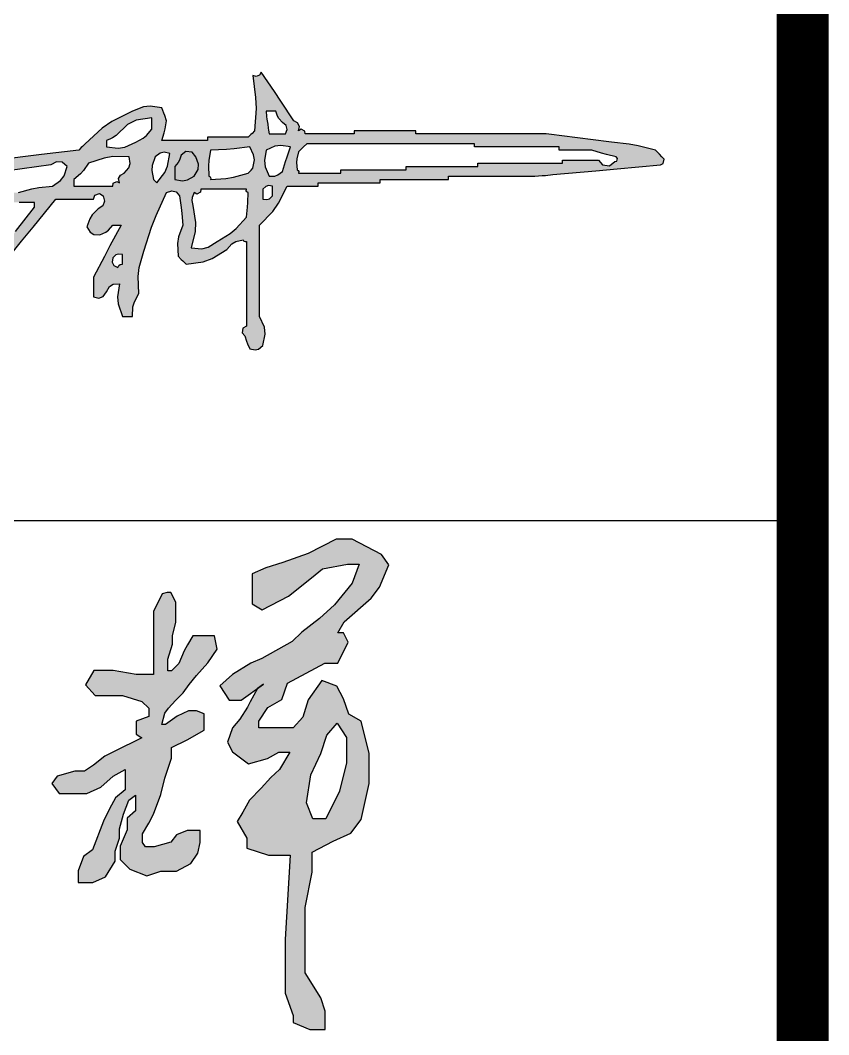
# Model space of a CAD drawing. Extents: x 552102 to 973302, y -80747 to 40012826.
# Drawn here: x 717532 to 719361, y 214453 to 216750 of the extents above; entities that cross this region are included whole.
import ezdxf

# ---------------------------------------------------------------- set-up
doc = ezdxf.new("R2010")
doc.units = 0
doc.header["$LTSCALE"] = 1000
doc.header["$MEASUREMENT"] = 0
doc.layers.add('TK', color=126, linetype='Continuous')
doc.layers.add('TWT_TITLE', color=7, linetype='Continuous')

# ---------------------------------------------------------------- blocks, each defined once
blk = doc.blocks.new('gggghhhh')
h = blk.add_hatch(color=5)
h.set_gradient(color1=(0, 0, 255), color2=(0, 0, 250), one_color=1, tint=0.49)
h.paths.add_polyline_path([(38077.04, 31283.58), (38078.06, 31283.14), (38078.55, 31282.77), (38079.26, 31281.91), (38079.47, 31281.24), (38079.28, 31280.65), (38078.7, 31280.24), (38076.49, 31278.94), (38075.15, 31278.51), (38072.59, 31278.3), (38072.45, 31277.64), (38072.39, 31277.3), (38072.31, 31276.63), (38076.13, 31275.36), (38078.01, 31274.51), (38081.48, 31272.46), (38083.18, 31271.59), (38084, 31271.01), (38085.37, 31269.69), (38085.46, 31268.55), (38085, 31267.71), (38083.98, 31267.18), (38082.54, 31265.02), (38081.68, 31264), (38079.81, 31262.18), (38079.94, 31261.45), (38079.64, 31260.86), (38078.98, 31260.52), (38076.27, 31256.29), (38075.18, 31253.93), (38073.7, 31249.13), (38074.08, 31248.41), (38073.84, 31247.59), (38073.15, 31247.18), (38073.15, 31244.51), (38073.15, 31243.18), (38073.15, 31240.51), (38074.15, 31238.39), (38074.77, 31237.37), (38076.2, 31235.51), (38078.1, 31235.39), (38079.11, 31235.51), (38080.93, 31236.07), (38084.03, 31238.84), (38085.49, 31240.36), (38088.15, 31243.57), (38090.11, 31246.92), (38090.91, 31248.74), (38092.04, 31252.46), (38091.66, 31253.17), (38091.9, 31254), (38092.59, 31254.4), (38092.59, 31256.96), (38092.59, 31258.24), (38092.59, 31260.79), (38091.78, 31263.67), (38091.21, 31265.09), (38089.82, 31267.74), (38089.57, 31268.73), (38089.72, 31269.45), (38090.37, 31270.24), (38094.26, 31275.02), (38096.21, 31277.41), (38100.1, 31282.19), (38102.65, 31282.19), (38103.93, 31282.19), (38106.49, 31282.19), (38106.73, 31282.85), (38107.56, 31283.13), (38108.15, 31282.74), (38108.39, 31281.82), (38108.1, 31281.06), (38107.32, 31280.52), (38106.3, 31279.49), (38105.88, 31278.82), (38105.38, 31277.47), (38105.92, 31276.57), (38106.55, 31276.17), (38107.6, 31276.08), (38108.61, 31276.54), (38109.09, 31276.91), (38109.82, 31277.74), (38110.38, 31277.74), (38110.65, 31277.74), (38111.21, 31277.74), (38109.31, 31274.19), (38108.37, 31272.41), (38106.49, 31268.85), (38106.49, 31267.52), (38106.49, 31266.85), (38106.49, 31265.52), (38107.41, 31265.29), (38108.17, 31265.57), (38108.71, 31266.35), (38109.25, 31267.25), (38109.89, 31267.65), (38110.93, 31267.74), (38110.61, 31265.53), (38110.74, 31264.29), (38111.49, 31262.18), (38112.15, 31262.18), (38112.49, 31262.18), (38113.15, 31262.18), (38113.24, 31263.8), (38113.48, 31264.66), (38114.27, 31266.07), (38114.16, 31268.98), (38114.33, 31270.49), (38115.1, 31273.3), (38116.41, 31277.39), (38117.19, 31279.4), (38118.99, 31283.3), (38119.85, 31283.62), (38120.6, 31283.43), (38121.21, 31282.74), (38121.45, 31280.75), (38121.56, 31279.74), (38121.77, 31277.74), (38121.03, 31275.74), (38120.85, 31274.6), (38120.93, 31272.46), (38121.49, 31271.91), (38121.77, 31271.63), (38122.32, 31271.07), (38125.24, 31271.51), (38126.74, 31272.05), (38129.27, 31273.58), (38130.12, 31274.55), (38130.78, 31274.95), (38132.05, 31275.24), (38132.17, 31275.03), (38132.36, 31274.93), (38132.6, 31274.96), (38132.6, 31269.19), (38132.6, 31266.3), (38132.6, 31260.52), (38132.01, 31260.19), (38131.87, 31259.35), (38132.33, 31258.85), (38132.62, 31257.95), (38132.79, 31257.5), (38133.16, 31256.63), (38134.06, 31256.45), (38134.67, 31256.6), (38135.38, 31257.18), (38135.78, 31259.16), (38135.65, 31260.35), (38134.83, 31262.18), (38134.83, 31268.41), (38134.83, 31271.52), (38134.83, 31277.74), (38137.09, 31280.1), (38138.07, 31281.49), (38139.55, 31284.41), (38141.66, 31284.41), (38142.72, 31284.41), (38144.83, 31284.41), (38144.83, 31284.63), (38144.83, 31284.74), (38144.83, 31284.97), (38149.05, 31284.97), (38151.16, 31284.97), (38155.39, 31284.97), (38155.39, 31285.19), (38155.39, 31285.3), (38155.39, 31285.52), (38160.05, 31285.52), (38162.39, 31285.52), (38167.06, 31285.52), (38167.06, 31285.74), (38167.06, 31285.86), (38167.06, 31286.08), (38172.95, 31286.08), (38175.89, 31286.08), (38181.78, 31286.08), (38183, 31286.19), (38183.62, 31286.24), (38184.84, 31286.36), (38192.17, 31287.02), (38195.84, 31287.36), (38203.18, 31288.02), (38203.68, 31288.28), (38203.82, 31288.98), (38203.45, 31289.41), (38203.01, 31289.86), (38202.79, 31290.08), (38202.34, 31290.52), (38199.39, 31291.3), (38197.87, 31291.58), (38194.84, 31291.91), (38191.28, 31292.36), (38189.51, 31292.58), (38185.95, 31293.02), (38185.06, 31293.14), (38184.62, 31293.19), (38183.73, 31293.3), (38174.84, 31293.3), (38170.39, 31293.3), (38161.5, 31293.3), (38161.5, 31293.52), (38161.5, 31293.64), (38161.5, 31293.86), (38157.28, 31293.86), (38155.16, 31293.86), (38150.94, 31293.86), (38150.94, 31293.64), (38150.94, 31293.52), (38150.94, 31293.3), (38147.61, 31293.3), (38145.94, 31293.3), (38142.61, 31293.3), (38142.55, 31293.8), (38141.92, 31294.11), (38141.49, 31293.86), (38141.62, 31294.59), (38141.33, 31295.19), (38140.66, 31295.52), (38138.47, 31298.88), (38137.36, 31300.55), (38135.1, 31303.86), (38134.85, 31303.32), (38134.27, 31303.09), (38133.71, 31303.3), (38134.17, 31299.55), (38134.23, 31297.63), (38133.99, 31293.86), (38133.55, 31293.41), (38133.33, 31293.19), (38132.88, 31292.75), (38130.1, 31292.75), (38128.71, 31292.75), (38125.94, 31292.75), (38125.94, 31292.52), (38125.94, 31292.41), (38125.94, 31292.19), (38122.82, 31292.19), (38121.27, 31292.19), (38118.16, 31292.19), (38118.55, 31293.51), (38118.72, 31294.18), (38118.99, 31295.52), (38118.7, 31296.43), (38118.53, 31296.87), (38118.16, 31297.75), (38116.16, 31298.04), (38115.03, 31297.91), (38113.15, 31297.19), (38109.66, 31295.43), (38107.99, 31294.28), (38105.1, 31291.64), (38104.65, 31291.19), (38104.43, 31290.97), (38103.99, 31290.52), (38097.64, 31289.81), (38094.48, 31289.42), (38088.15, 31288.58), (38087.42, 31288.06), (38086.5, 31288.17), (38085.93, 31288.86), (38086, 31291.67), (38086.23, 31293.11), (38087.04, 31295.8), (38088.15, 31297.02), (38088.71, 31297.63), (38089.82, 31298.86), (38089.95, 31300.69), (38089.68, 31301.75), (38088.7, 31303.3), (38087.19, 31305.85), (38086.35, 31307.08), (38084.54, 31309.42), (38083.87, 31309.08), (38083.58, 31308.48), (38083.7, 31307.75), (38084.15, 31306.86), (38084.37, 31306.42), (38084.81, 31305.53), (38084.81, 31302.42), (38084.81, 31300.86), (38084.81, 31297.75), (38084.32, 31297.69), (38084.01, 31297.06), (38084.26, 31296.64), (38083.52, 31296.76), (38082.93, 31296.47), (38082.59, 31295.8), (38080.22, 31294.03), (38078.99, 31293.2), (38076.48, 31291.64), (38076.48, 31290.97), (38076.48, 31290.63), (38076.48, 31289.97), (38077.24, 31289.7), (38077.92, 31289.89), (38078.42, 31290.52), (38080.33, 31291.66), (38081.24, 31292.34), (38082.87, 31293.86), (38083.43, 31293.86), (38083.7, 31293.86), (38084.26, 31293.86), (38084.48, 31291.75), (38084.36, 31290.6), (38083.7, 31288.58), (38083.15, 31288.02), (38082.87, 31287.75), (38082.31, 31287.19), (38080.8, 31287.2), (38079.94, 31286.94), (38078.7, 31286.08), (38076.73, 31285.68), (38075.54, 31285.81), (38073.7, 31286.63), (38068.59, 31286.63), (38066.03, 31286.63), (38060.92, 31286.63), (38052.35, 31284.82), (38048.09, 31283.65), (38039.8, 31280.8), (38037.09, 31279.79), (38035.76, 31278.94), (38033.69, 31276.91), (38032.83, 31275.88), (38032.39, 31275.38), (38031.47, 31274.41), (38031.43, 31273.25), (38031.64, 31272.58), (38032.3, 31271.63), (38032.75, 31271.19), (38032.97, 31270.96), (38033.41, 31270.52), (38034.64, 31270.39), (38035.29, 31270.45), (38036.47, 31270.8), (38042.47, 31272.8), (38045.47, 31273.8), (38051.47, 31275.8), (38061.5, 31279.51), (38066.65, 31281.07)])
h.paths.add_polyline_path([(38071.98, 31284.57), (38071.82, 31284.34), (38071.48, 31284.13), (38064.36, 31281.94), (38060.8, 31280.83), (38053.7, 31278.58), (38050.36, 31277.47), (38048.7, 31276.91), (38045.36, 31275.8), (38044.47, 31275.58), (38044.03, 31275.46), (38043.14, 31275.24), (38040.47, 31274.35), (38039.14, 31273.91), (38036.47, 31273.02), (38035.41, 31272.68), (38034.8, 31272.62), (38033.69, 31272.74), (38033.69, 31273.3), (38033.69, 31273.58), (38033.69, 31274.13), (38035.01, 31275.7), (38035.83, 31276.4), (38037.58, 31277.47), (38038.87, 31278.32), (38039.54, 31278.71), (38040.92, 31279.41), (38049.73, 31282.29), (38054.28, 31283.41), (38063.42, 31284.97), (38066.87, 31284.97), (38068.59, 31284.97), (38072.03, 31284.97)], flags=16)
h.paths.add_polyline_path([(38079.52, 31284.33), (38079.81, 31284.97), (38081.15, 31285.19), (38081.81, 31285.3), (38083.15, 31285.52), (38083.81, 31284.6), (38083.96, 31283.85), (38083.7, 31282.74), (38083.15, 31282.96), (38082.57, 31282.73), (38082.31, 31282.19), (38081.6, 31282.73), (38081.2, 31282.96), (38080.37, 31283.3), (38079.75, 31283.64)], flags=16)
h.paths.add_polyline_path([(38078.15, 31278.02), (38079.04, 31278.47), (38079.48, 31278.69), (38080.37, 31279.13), (38081, 31279.45), (38081.73, 31279.21), (38082.04, 31278.58), (38082.76, 31277.57), (38082.92, 31276.72), (38082.59, 31275.52), (38082.19, 31275.47), (38081.96, 31275.31), (38081.76, 31274.96), (38080.71, 31275.74), (38080, 31276), (38078.7, 31276.08), (38078.17, 31276.69), (38078.02, 31277.22)], flags=16)
h.paths.add_polyline_path([(38085.47, 31284.73), (38085.54, 31285.27), (38085.93, 31286.08), (38086.35, 31285.9), (38086.75, 31286), (38087.04, 31286.36), (38091.92, 31287.04), (38094.37, 31287.38), (38099.26, 31288.02), (38100.23, 31288.57), (38101.2, 31288.48), (38102.04, 31287.75), (38101.51, 31286.16), (38100.91, 31285.36), (38099.54, 31284.41), (38097.18, 31284.15), (38096, 31283.92), (38093.71, 31283.3), (38090.59, 31283.3), (38089.04, 31283.3), (38085.93, 31283.3), (38085.96, 31283.55), (38085.87, 31283.73), (38085.65, 31283.86)], flags=16)
h.paths.add_polyline_path([(38085.93, 31281.08), (38087.43, 31280.62), (38088.5, 31280.77), (38089.82, 31281.63), (38092.48, 31281.63), (38093.82, 31281.63), (38096.48, 31281.63), (38096.48, 31281.3), (38096.48, 31281.13), (38096.48, 31280.8), (38093.24, 31276.65), (38091.44, 31274.68), (38087.59, 31271.07), (38086.41, 31271.99), (38085.7, 31272.34), (38084.26, 31272.74), (38084.04, 31273.84), (38084.1, 31274.49), (38084.54, 31275.52), (38085.39, 31277.65), (38085.68, 31278.8)], flags=16)
h.paths.add_polyline_path([(38087.32, 31298.86), (38086.3, 31300.14), (38086.14, 31301), (38086.48, 31302.19), (38086.88, 31302.25), (38087.11, 31302.4), (38087.32, 31302.75), (38088.18, 31301.68), (38088.4, 31300.77), (38088.15, 31299.41), (38087.75, 31299.36), (38087.52, 31299.2)], flags=16)
h.paths.add_polyline_path([(38087.32, 31267.18), (38088.89, 31265.53), (38089.52, 31264.4), (38090.09, 31262.18), (38090.73, 31260.75), (38090.85, 31259.85), (38090.65, 31258.29), (38090.2, 31255.63), (38089.98, 31254.29), (38089.54, 31251.63), (38089.43, 31250.96), (38089.37, 31250.63), (38089.26, 31249.96), (38087.56, 31246.57), (38086.55, 31244.93), (38084.26, 31241.9), (38082.23, 31239.57), (38080.91, 31238.56), (38078.15, 31237.18), (38077.32, 31237.51), (38076.91, 31237.74), (38076.2, 31238.29), (38075.29, 31240.39), (38075, 31241.56), (38074.81, 31243.85), (38075.15, 31245.85), (38075.31, 31246.85), (38075.65, 31248.85), (38075.76, 31249.51), (38075.81, 31249.85), (38075.92, 31250.51), (38077.15, 31253.5), (38077.88, 31254.96), (38079.54, 31257.74), (38080.58, 31258.74), (38081.01, 31259.42), (38081.48, 31260.79), (38083.66, 31263.48), (38084.84, 31264.77)], flags=16)
h.paths.add_polyline_path([(38103.15, 31284.41), (38105.82, 31284.41), (38107.15, 31284.41), (38109.82, 31284.41), (38109.87, 31284.91), (38110.5, 31285.22), (38110.93, 31284.97), (38110.8, 31285.7), (38111.1, 31286.3), (38111.77, 31286.63), (38112.53, 31287.51), (38112.76, 31288.26), (38112.6, 31289.41), (38109.79, 31289.43), (38108.32, 31289.2), (38105.65, 31288.3), (38104.81, 31287.06), (38104.29, 31286.49), (38103.15, 31285.52), (38103.15, 31285.08), (38103.15, 31284.86)], flags=17)
h.paths.add_polyline_path([(38108.71, 31291.08), (38108.71, 31291.52), (38108.71, 31291.75), (38108.71, 31292.19), (38109.39, 31292.48), (38109.73, 31292.65), (38110.38, 31293.02), (38112.34, 31294.92), (38113.79, 31295.64), (38116.49, 31296.08), (38116.49, 31295.3), (38116.49, 31294.91), (38116.49, 31294.14), (38115.56, 31293.06), (38114.96, 31292.59), (38113.71, 31291.91), (38111.87, 31291.06), (38110.73, 31290.87)], flags=16)
h.paths.add_polyline_path([(38109.82, 31272.19), (38110.33, 31272.67), (38110.79, 31272.82), (38111.49, 31272.74), (38111.49, 31272.07), (38111.49, 31271.74), (38111.49, 31271.07), (38111.09, 31271.02), (38110.86, 31270.87), (38110.65, 31270.52), (38109.99, 31270.86), (38109.69, 31271.45)], flags=16)
h.paths.add_polyline_path([(38116.46, 31287.05), (38116.52, 31287.94), (38117.04, 31289.41), (38117.86, 31290.04), (38118.54, 31290.19), (38119.54, 31289.97), (38119.16, 31287.81), (38118.66, 31286.7), (38117.32, 31284.97), (38117.1, 31285.19), (38116.99, 31285.3), (38116.77, 31285.52)], flags=16)
h.paths.add_polyline_path([(38123.26, 31281.96), (38123.32, 31282.49), (38123.71, 31283.3), (38124.14, 31283.05), (38124.77, 31283.36), (38124.82, 31283.86), (38127.94, 31283.86), (38129.49, 31283.86), (38132.6, 31283.86), (38132.57, 31283.61), (38132.66, 31283.42), (38132.88, 31283.3), (38132.82, 31281.63), (38132.77, 31280.79), (38132.6, 31279.13), (38130.87, 31277.19), (38129.83, 31276.32), (38127.6, 31274.96), (38126.05, 31273.99), (38124.98, 31273.72), (38123.16, 31273.85), (38123.83, 31276.67), (38123.89, 31278.22), (38123.43, 31281.08)], flags=16)
h.paths.add_polyline_path([(38126.14, 31287.86), (38126.2, 31288.77), (38126.49, 31290.52), (38129.17, 31290.63), (38130.5, 31290.74), (38133.16, 31291.08), (38133.82, 31289.77), (38133.95, 31288.91), (38133.71, 31287.47), (38133.38, 31287.13), (38133.21, 31286.97), (38132.88, 31286.63), (38130.39, 31285.92), (38129.08, 31285.7), (38126.49, 31285.52), (38126.52, 31285.77), (38126.43, 31285.96), (38126.21, 31286.08)], flags=16)
h.paths.add_polyline_path([(38135.38, 31283.86), (38135.89, 31284.34), (38136.35, 31284.49), (38137.05, 31284.41), (38137.05, 31283.74), (38137.05, 31283.41), (38137.05, 31282.74), (38136.54, 31282.26), (38136.08, 31282.11), (38135.38, 31282.19), (38135.38, 31282.86), (38135.38, 31283.19)], flags=16)
h.paths.add_polyline_path([(38135.65, 31288.76), (38135.94, 31290.52), (38137.46, 31291.23), (38138.45, 31291.36), (38140.11, 31291.08), (38139.55, 31289.41), (38139.27, 31288.58), (38138.72, 31286.91), (38137.97, 31286.32), (38137.44, 31286.12), (38136.49, 31286.08), (38135.77, 31287.72)], flags=16)
h.paths.add_polyline_path([(38136.3, 31294.3), (38136.22, 31294.97), (38136.05, 31295.85), (38136, 31296.3), (38135.94, 31297.19), (38136.6, 31297.19), (38136.94, 31297.19), (38137.6, 31297.19), (38137.9, 31296.35), (38138.14, 31295.93), (38138.72, 31295.25), (38139.35, 31294.74), (38139.54, 31294.07), (38139.27, 31293.3), (38138.16, 31293.3), (38137.6, 31293.3), (38136.49, 31293.3), (38136.35, 31293.96)], flags=16)
h.paths.add_polyline_path([(38141.15, 31288.42), (38141.2, 31289.05), (38141.49, 31290.25), (38142.05, 31290.8), (38142.33, 31291.08), (38142.88, 31291.64), (38154.33, 31291.64), (38160.05, 31291.64), (38171.5, 31291.64), (38171.5, 31291.41), (38171.5, 31291.3), (38171.5, 31291.08), (38177.28, 31291.08), (38180.17, 31291.08), (38185.95, 31291.08), (38185.95, 31290.86), (38185.95, 31290.75), (38185.95, 31290.52), (38188.17, 31290.52), (38189.28, 31290.52), (38191.51, 31290.52), (38193.15, 31290.01), (38193.99, 31289.78), (38195.67, 31289.41), (38195.89, 31289.14), (38195.74, 31288.67), (38195.4, 31288.58), (38194.52, 31287.89), (38193.34, 31288.01), (38192.62, 31288.86), (38190.17, 31288.86), (38188.95, 31288.86), (38186.5, 31288.86), (38186.5, 31288.63), (38186.5, 31288.52), (38186.5, 31288.3), (38180.73, 31288.3), (38177.84, 31288.3), (38172.06, 31288.3), (38172.06, 31288.08), (38172.06, 31287.97), (38172.06, 31287.75), (38167.17, 31287.75), (38164.72, 31287.75), (38159.83, 31287.75), (38159.83, 31287.52), (38159.83, 31287.41), (38159.83, 31287.19), (38155.39, 31287.19), (38153.16, 31287.19), (38148.72, 31287.19), (38148.72, 31286.97), (38148.72, 31286.86), (38148.72, 31286.63), (38145.83, 31286.63), (38144.38, 31286.63), (38141.49, 31286.63), (38141.53, 31286.88), (38141.43, 31287.07), (38141.22, 31287.19)], flags=16)
h = blk.add_hatch(color=5)
h.set_gradient(color1=(0, 0, 255), color2=(0, 0, 250), one_color=1, tint=0.49)
h.paths.add_polyline_path([(38120.38, 31285.52), (38121.71, 31285.32), (38122.52, 31285.45), (38123.71, 31286.08), (38124.37, 31287.24), (38124.45, 31288.15), (38123.99, 31289.41), (38123.35, 31290.19), (38122.28, 31290.31), (38121.49, 31289.69), (38121.17, 31288.85), (38120.94, 31288.45), (38120.38, 31287.75), (38120.38, 31286.86), (38120.38, 31286.41)], flags=17)
for p, q in [((38135.1, 31303.86), (38134.85, 31303.32)), ((38137.36, 31300.55), (38135.1, 31303.86)), ((38134.27, 31303.09), (38133.71, 31303.3)), ((38133.71, 31303.3), (38134.17, 31299.55)), ((38134.85, 31303.32), (38134.27, 31303.09)), ((38138.47, 31298.88), (38137.36, 31300.55)), ((38134.17, 31299.55), (38134.23, 31297.63)), ((38140.66, 31295.52), (38138.47, 31298.88)), ((38113.15, 31297.19), (38109.66, 31295.43)), ((38115.03, 31297.91), (38113.15, 31297.19)), ((38116.16, 31298.04), (38115.03, 31297.91)), ((38118.16, 31297.75), (38116.16, 31298.04)), ((38118.53, 31296.87), (38118.16, 31297.75)), ((38118.7, 31296.43), (38118.53, 31296.87)), ((38134.23, 31297.63), (38133.99, 31293.86)), ((38136.6, 31297.19), (38135.94, 31297.19)), ((38135.94, 31297.19), (38136, 31296.3)), ((38136.94, 31297.19), (38136.6, 31297.19)), ((38137.6, 31297.19), (38136.94, 31297.19)), ((38137.9, 31296.35), (38137.6, 31297.19)), ((38109.66, 31295.43), (38107.99, 31294.28)), ((38113.79, 31295.64), (38112.34, 31294.92)), ((38116.49, 31296.08), (38113.79, 31295.64)), ((38116.49, 31295.3), (38116.49, 31296.08)), ((38116.49, 31294.91), (38116.49, 31295.3)), ((38118.99, 31295.52), (38118.7, 31296.43)), ((38118.72, 31294.18), (38118.99, 31295.52)), ((38136, 31296.3), (38136.05, 31295.85)), ((38136.05, 31295.85), (38136.22, 31294.97)), ((38138.14, 31295.93), (38137.9, 31296.35)), ((38138.72, 31295.25), (38138.14, 31295.93)), ((38139.35, 31294.74), (38138.72, 31295.25)), ((38141.33, 31295.19), (38140.66, 31295.52)), ((38141.62, 31294.59), (38141.33, 31295.19)), ((38107.99, 31294.28), (38105.1, 31291.64)), ((38112.34, 31294.92), (38110.38, 31293.02)), ((38115.56, 31293.06), (38116.49, 31294.14)), ((38116.49, 31294.14), (38116.49, 31294.91)), ((38118.16, 31292.19), (38118.55, 31293.51)), ((38118.55, 31293.51), (38118.72, 31294.18)), ((38133.55, 31293.41), (38133.33, 31293.19)), ((38133.99, 31293.86), (38133.55, 31293.41)), ((38136.22, 31294.97), (38136.3, 31294.3)), ((38136.3, 31294.3), (38136.35, 31293.96)), ((38136.35, 31293.96), (38136.49, 31293.3)), ((38139.27, 31293.3), (38139.54, 31294.07)), ((38139.54, 31294.07), (38139.35, 31294.74)), ((38141.49, 31293.86), (38141.62, 31294.59)), ((38141.92, 31294.11), (38141.49, 31293.86)), ((38142.55, 31293.8), (38141.92, 31294.11)), ((38142.61, 31293.3), (38142.55, 31293.8)), ((38155.16, 31293.86), (38150.94, 31293.86)), ((38150.94, 31293.86), (38150.94, 31293.64)), ((38150.94, 31293.64), (38150.94, 31293.52)), ((38150.94, 31293.52), (38150.94, 31293.3)), ((38157.28, 31293.86), (38155.16, 31293.86)), ((38161.5, 31293.86), (38157.28, 31293.86)), ((38161.5, 31293.64), (38161.5, 31293.86)), ((38161.5, 31293.52), (38161.5, 31293.64)), ((38161.5, 31293.3), (38161.5, 31293.52)), ((38105.1, 31291.64), (38104.65, 31291.19)), ((38109.39, 31292.48), (38108.71, 31292.19)), ((38108.71, 31292.19), (38108.71, 31291.75)), ((38108.71, 31291.75), (38108.71, 31291.52)), ((38109.73, 31292.65), (38109.39, 31292.48)), ((38110.38, 31293.02), (38109.73, 31292.65)), ((38111.87, 31291.06), (38113.71, 31291.91)), ((38113.71, 31291.91), (38114.96, 31292.59)), ((38114.96, 31292.59), (38115.56, 31293.06)), ((38121.27, 31292.19), (38118.16, 31292.19)), ((38122.82, 31292.19), (38121.27, 31292.19)), ((38125.94, 31292.19), (38122.82, 31292.19)), ((38128.71, 31292.75), (38125.94, 31292.75)), ((38125.94, 31292.75), (38125.94, 31292.52)), ((38125.94, 31292.52), (38125.94, 31292.41)), ((38125.94, 31292.41), (38125.94, 31292.19)), ((38130.1, 31292.75), (38128.71, 31292.75)), ((38132.88, 31292.75), (38130.1, 31292.75)), ((38133.33, 31293.19), (38132.88, 31292.75)), ((38136.49, 31293.3), (38137.6, 31293.3)), ((38137.6, 31293.3), (38138.16, 31293.3)), ((38138.16, 31293.3), (38139.27, 31293.3)), ((38142.88, 31291.64), (38142.33, 31291.08)), ((38145.94, 31293.3), (38142.61, 31293.3)), ((38154.33, 31291.64), (38142.88, 31291.64)), ((38147.61, 31293.3), (38145.94, 31293.3)), ((38150.94, 31293.3), (38147.61, 31293.3)), ((38160.05, 31291.64), (38154.33, 31291.64)), ((38171.5, 31291.64), (38160.05, 31291.64)), ((38170.39, 31293.3), (38161.5, 31293.3)), ((38174.84, 31293.3), (38170.39, 31293.3)), ((38171.5, 31291.41), (38171.5, 31291.64)), ((38183.73, 31293.3), (38174.84, 31293.3)), ((38184.62, 31293.19), (38183.73, 31293.3)), ((38185.06, 31293.14), (38184.62, 31293.19)), ((38185.95, 31293.02), (38185.06, 31293.14)), ((38189.51, 31292.58), (38185.95, 31293.02)), ((38191.28, 31292.36), (38189.51, 31292.58)), ((38194.84, 31291.91), (38191.28, 31292.36)), ((38197.87, 31291.58), (38194.84, 31291.91)), ((38199.39, 31291.3), (38197.87, 31291.58)), ((38103.99, 31290.52), (38097.64, 31289.81)), ((38104.43, 31290.97), (38103.99, 31290.52)), ((38104.65, 31291.19), (38104.43, 31290.97)), ((38108.71, 31291.52), (38108.71, 31291.08)), ((38108.71, 31291.08), (38110.73, 31290.87)), ((38110.73, 31290.87), (38111.87, 31291.06)), ((38117.86, 31290.04), (38117.04, 31289.41)), ((38118.54, 31290.19), (38117.86, 31290.04)), ((38119.54, 31289.97), (38118.54, 31290.19)), ((38119.16, 31287.81), (38119.54, 31289.97)), ((38122.28, 31290.31), (38121.49, 31289.69)), ((38123.35, 31290.19), (38122.28, 31290.31)), ((38123.99, 31289.41), (38123.35, 31290.19)), ((38126.49, 31290.52), (38126.2, 31288.77)), ((38129.17, 31290.63), (38126.49, 31290.52)), ((38130.5, 31290.74), (38129.17, 31290.63)), ((38133.16, 31291.08), (38130.5, 31290.74)), ((38133.82, 31289.77), (38133.16, 31291.08)), ((38135.94, 31290.52), (38135.65, 31288.76)), ((38137.46, 31291.23), (38135.94, 31290.52)), ((38138.45, 31291.36), (38137.46, 31291.23)), ((38140.11, 31291.08), (38138.45, 31291.36)), ((38139.55, 31289.41), (38140.11, 31291.08)), ((38141.49, 31290.25), (38141.2, 31289.05)), ((38142.05, 31290.8), (38141.49, 31290.25)), ((38142.33, 31291.08), (38142.05, 31290.8)), ((38171.5, 31291.3), (38171.5, 31291.41)), ((38171.5, 31291.08), (38171.5, 31291.3)), ((38177.28, 31291.08), (38171.5, 31291.08)), ((38180.17, 31291.08), (38177.28, 31291.08)), ((38185.95, 31291.08), (38180.17, 31291.08)), ((38185.95, 31290.86), (38185.95, 31291.08)), ((38185.95, 31290.75), (38185.95, 31290.86)), ((38185.95, 31290.52), (38185.95, 31290.75)), ((38188.17, 31290.52), (38185.95, 31290.52)), ((38189.28, 31290.52), (38188.17, 31290.52)), ((38191.51, 31290.52), (38189.28, 31290.52)), ((38193.15, 31290.01), (38191.51, 31290.52)), ((38193.99, 31289.78), (38193.15, 31290.01)), ((38202.34, 31290.52), (38199.39, 31291.3)), ((38202.79, 31290.08), (38202.34, 31290.52)), ((38203.01, 31289.86), (38202.79, 31290.08)), ((38203.45, 31289.41), (38203.01, 31289.86)), ((38094.48, 31289.42), (38088.15, 31288.58)), ((38097.64, 31289.81), (38094.48, 31289.42)), ((38100.23, 31288.57), (38099.26, 31288.02)), ((38101.2, 31288.48), (38100.23, 31288.57)), ((38102.04, 31287.75), (38101.2, 31288.48)), ((38105.65, 31288.3), (38104.81, 31287.06)), ((38108.32, 31289.2), (38105.65, 31288.3)), ((38109.79, 31289.43), (38108.32, 31289.2)), ((38112.6, 31289.41), (38109.79, 31289.43)), ((38112.53, 31287.51), (38112.76, 31288.26)), ((38112.76, 31288.26), (38112.6, 31289.41)), ((38117.04, 31289.41), (38116.52, 31287.94)), ((38120.94, 31288.45), (38120.38, 31287.75)), ((38121.17, 31288.85), (38120.94, 31288.45)), ((38121.49, 31289.69), (38121.17, 31288.85)), ((38124.45, 31288.15), (38123.99, 31289.41)), ((38124.37, 31287.24), (38124.45, 31288.15)), ((38126.2, 31288.77), (38126.14, 31287.86)), ((38133.71, 31287.47), (38133.95, 31288.91)), ((38133.95, 31288.91), (38133.82, 31289.77)), ((38135.65, 31288.76), (38135.77, 31287.72)), ((38138.72, 31286.91), (38139.27, 31288.58)), ((38139.27, 31288.58), (38139.55, 31289.41)), ((38141.2, 31289.05), (38141.15, 31288.42)), ((38141.15, 31288.42), (38141.22, 31287.19)), ((38172.06, 31288.08), (38172.06, 31288.3)), ((38172.06, 31288.3), (38177.84, 31288.3)), ((38177.84, 31288.3), (38180.73, 31288.3)), ((38180.73, 31288.3), (38186.5, 31288.3)), ((38186.5, 31288.63), (38186.5, 31288.86)), ((38186.5, 31288.86), (38188.95, 31288.86)), ((38186.5, 31288.52), (38186.5, 31288.63)), ((38186.5, 31288.3), (38186.5, 31288.52)), ((38188.95, 31288.86), (38190.17, 31288.86)), ((38190.17, 31288.86), (38192.62, 31288.86)), ((38192.62, 31288.86), (38193.34, 31288.01)), ((38195.67, 31289.41), (38193.99, 31289.78)), ((38194.52, 31287.89), (38195.4, 31288.58)), ((38195.4, 31288.58), (38195.74, 31288.67)), ((38195.89, 31289.14), (38195.67, 31289.41)), ((38195.74, 31288.67), (38195.89, 31289.14)), ((38203.18, 31288.02), (38203.68, 31288.28)), ((38203.82, 31288.98), (38203.45, 31289.41)), ((38203.68, 31288.28), (38203.82, 31288.98)), ((38094.37, 31287.38), (38091.92, 31287.04)), ((38099.26, 31288.02), (38094.37, 31287.38)), ((38101.51, 31286.16), (38102.04, 31287.75)), ((38104.29, 31286.49), (38103.15, 31285.52)), ((38104.81, 31287.06), (38104.29, 31286.49)), ((38111.1, 31286.3), (38111.77, 31286.63)), ((38111.77, 31286.63), (38112.53, 31287.51)), ((38116.52, 31287.94), (38116.46, 31287.05)), ((38116.46, 31287.05), (38116.77, 31285.52)), ((38117.32, 31284.97), (38118.66, 31286.7)), ((38118.66, 31286.7), (38119.16, 31287.81)), ((38120.38, 31287.75), (38120.38, 31286.86)), ((38120.38, 31286.86), (38120.38, 31286.41)), ((38120.38, 31286.41), (38120.38, 31285.52)), ((38123.71, 31286.08), (38124.37, 31287.24)), ((38126.14, 31287.86), (38126.21, 31286.08)), ((38130.39, 31285.92), (38132.88, 31286.63)), ((38132.88, 31286.63), (38133.21, 31286.97)), ((38133.21, 31286.97), (38133.38, 31287.13)), ((38133.38, 31287.13), (38133.71, 31287.47)), ((38135.77, 31287.72), (38136.49, 31286.08)), ((38137.97, 31286.32), (38138.72, 31286.91)), ((38141.22, 31287.19), (38141.43, 31287.07)), ((38141.43, 31287.07), (38141.53, 31286.88)), ((38141.53, 31286.88), (38141.49, 31286.63)), ((38141.49, 31286.63), (38144.38, 31286.63)), ((38144.38, 31286.63), (38145.83, 31286.63)), ((38145.83, 31286.63), (38148.72, 31286.63)), ((38148.72, 31286.97), (38148.72, 31287.19)), ((38148.72, 31287.19), (38153.16, 31287.19)), ((38148.72, 31286.86), (38148.72, 31286.97)), ((38148.72, 31286.63), (38148.72, 31286.86)), ((38153.16, 31287.19), (38155.39, 31287.19)), ((38155.39, 31287.19), (38159.83, 31287.19)), ((38159.83, 31287.52), (38159.83, 31287.75)), ((38159.83, 31287.75), (38164.72, 31287.75)), ((38159.83, 31287.41), (38159.83, 31287.52)), ((38159.83, 31287.19), (38159.83, 31287.41)), ((38164.72, 31287.75), (38167.17, 31287.75)), ((38167.17, 31287.75), (38172.06, 31287.75)), ((38172.06, 31287.97), (38172.06, 31288.08)), ((38172.06, 31287.75), (38172.06, 31287.97)), ((38184.84, 31286.36), (38192.17, 31287.02)), ((38192.17, 31287.02), (38195.84, 31287.36)), ((38193.34, 31288.01), (38194.52, 31287.89)), ((38195.84, 31287.36), (38203.18, 31288.02)), ((38099.54, 31284.41), (38100.91, 31285.36)), ((38100.91, 31285.36), (38101.51, 31286.16)), ((38103.15, 31285.52), (38103.15, 31285.08)), ((38103.15, 31285.08), (38103.15, 31284.86)), ((38103.15, 31284.86), (38103.15, 31284.41)), ((38109.82, 31284.41), (38109.87, 31284.91)), ((38109.87, 31284.91), (38110.5, 31285.22)), ((38110.5, 31285.22), (38110.93, 31284.97)), ((38110.8, 31285.7), (38111.1, 31286.3)), ((38110.93, 31284.97), (38110.8, 31285.7)), ((38116.77, 31285.52), (38116.99, 31285.3)), ((38116.99, 31285.3), (38117.1, 31285.19)), ((38117.1, 31285.19), (38117.32, 31284.97)), ((38120.38, 31285.52), (38121.71, 31285.32)), ((38121.71, 31285.32), (38122.52, 31285.45)), ((38122.52, 31285.45), (38123.71, 31286.08)), ((38126.21, 31286.08), (38126.43, 31285.96)), ((38126.43, 31285.96), (38126.52, 31285.77)), ((38126.52, 31285.77), (38126.49, 31285.52)), ((38126.49, 31285.52), (38129.08, 31285.7)), ((38129.08, 31285.7), (38130.39, 31285.92)), ((38136.49, 31286.08), (38137.44, 31286.12)), ((38137.44, 31286.12), (38137.97, 31286.32)), ((38144.83, 31284.74), (38144.83, 31284.97)), ((38144.83, 31284.97), (38149.05, 31284.97)), ((38144.83, 31284.63), (38144.83, 31284.74)), ((38149.05, 31284.97), (38151.16, 31284.97)), ((38151.16, 31284.97), (38155.39, 31284.97)), ((38155.39, 31285.3), (38155.39, 31285.52)), ((38155.39, 31285.52), (38160.05, 31285.52)), ((38155.39, 31285.19), (38155.39, 31285.3)), ((38155.39, 31284.97), (38155.39, 31285.19)), ((38160.05, 31285.52), (38162.39, 31285.52)), ((38162.39, 31285.52), (38167.06, 31285.52)), ((38167.06, 31285.86), (38167.06, 31286.08)), ((38167.06, 31286.08), (38172.95, 31286.08)), ((38167.06, 31285.74), (38167.06, 31285.86)), ((38167.06, 31285.52), (38167.06, 31285.74)), ((38172.95, 31286.08), (38175.89, 31286.08)), ((38175.89, 31286.08), (38181.78, 31286.08)), ((38181.78, 31286.08), (38183, 31286.19)), ((38183, 31286.19), (38183.62, 31286.24)), ((38183.62, 31286.24), (38184.84, 31286.36)), ((38093.71, 31283.3), (38096, 31283.92)), ((38096, 31283.92), (38097.18, 31284.15)), ((38097.18, 31284.15), (38099.54, 31284.41)), ((38103.15, 31284.41), (38105.82, 31284.41)), ((38105.82, 31284.41), (38107.15, 31284.41)), ((38106.73, 31282.85), (38107.56, 31283.13)), ((38107.15, 31284.41), (38109.82, 31284.41)), ((38107.56, 31283.13), (38108.15, 31282.74)), ((38117.19, 31279.4), (38118.99, 31283.3)), ((38118.99, 31283.3), (38119.85, 31283.62)), ((38119.85, 31283.62), (38120.6, 31283.43)), ((38120.6, 31283.43), (38121.21, 31282.74)), ((38123.71, 31283.3), (38123.32, 31282.49)), ((38124.14, 31283.05), (38123.71, 31283.3)), ((38124.77, 31283.36), (38124.14, 31283.05)), ((38124.82, 31283.86), (38124.77, 31283.36)), ((38127.94, 31283.86), (38124.82, 31283.86)), ((38129.49, 31283.86), (38127.94, 31283.86)), ((38132.6, 31283.86), (38129.49, 31283.86)), ((38132.57, 31283.61), (38132.6, 31283.86)), ((38132.66, 31283.42), (38132.57, 31283.61)), ((38132.88, 31283.3), (38132.66, 31283.42)), ((38132.82, 31281.63), (38132.88, 31283.3)), ((38135.89, 31284.34), (38135.38, 31283.86)), ((38135.38, 31283.86), (38135.38, 31283.19)), ((38135.38, 31283.19), (38135.38, 31282.86)), ((38136.35, 31284.49), (38135.89, 31284.34)), ((38137.05, 31284.41), (38136.35, 31284.49)), ((38137.05, 31283.74), (38137.05, 31284.41)), ((38137.05, 31283.41), (38137.05, 31283.74)), ((38137.05, 31282.74), (38137.05, 31283.41)), ((38138.07, 31281.49), (38139.55, 31284.41)), ((38139.55, 31284.41), (38141.66, 31284.41)), ((38141.66, 31284.41), (38142.72, 31284.41)), ((38142.72, 31284.41), (38144.83, 31284.41)), ((38144.83, 31284.41), (38144.83, 31284.63)), ((38096.48, 31281.63), (38093.82, 31281.63)), ((38096.21, 31277.41), (38100.1, 31282.19)), ((38096.48, 31281.3), (38096.48, 31281.63)), ((38096.48, 31281.13), (38096.48, 31281.3)), ((38100.1, 31282.19), (38102.65, 31282.19)), ((38102.65, 31282.19), (38103.93, 31282.19)), ((38103.93, 31282.19), (38106.49, 31282.19)), ((38106.49, 31282.19), (38106.73, 31282.85)), ((38108.39, 31281.82), (38108.1, 31281.06)), ((38108.15, 31282.74), (38108.39, 31281.82)), ((38121.21, 31282.74), (38121.45, 31280.75)), ((38123.32, 31282.49), (38123.26, 31281.96)), ((38123.26, 31281.96), (38123.43, 31281.08)), ((38132.77, 31280.79), (38132.82, 31281.63)), ((38135.38, 31282.86), (38135.38, 31282.19)), ((38135.38, 31282.19), (38136.08, 31282.11)), ((38136.08, 31282.11), (38136.54, 31282.26)), ((38136.54, 31282.26), (38137.05, 31282.74)), ((38137.09, 31280.1), (38138.07, 31281.49)), ((38093.24, 31276.65), (38096.48, 31280.8)), ((38096.48, 31280.8), (38096.48, 31281.13)), ((38106.3, 31279.49), (38105.88, 31278.82)), ((38107.32, 31280.52), (38106.3, 31279.49)), ((38108.1, 31281.06), (38107.32, 31280.52)), ((38121.45, 31280.75), (38121.56, 31279.74)), ((38121.56, 31279.74), (38121.77, 31277.74)), ((38123.43, 31281.08), (38123.89, 31278.22)), ((38132.6, 31279.13), (38132.77, 31280.79)), ((38134.83, 31277.74), (38137.09, 31280.1)), ((38105.88, 31278.82), (38105.38, 31277.47)), ((38109.09, 31276.91), (38109.82, 31277.74)), ((38111.21, 31277.74), (38109.31, 31274.19)), ((38109.82, 31277.74), (38110.38, 31277.74)), ((38110.38, 31277.74), (38110.65, 31277.74)), ((38110.65, 31277.74), (38111.21, 31277.74)), ((38116.41, 31277.39), (38117.19, 31279.4)), ((38121.77, 31277.74), (38121.03, 31275.74)), ((38123.89, 31278.22), (38123.83, 31276.67)), ((38130.87, 31277.19), (38132.6, 31279.13)), ((38134.83, 31271.52), (38134.83, 31277.74)), ((38094.26, 31275.02), (38096.21, 31277.41)), ((38105.38, 31277.47), (38105.92, 31276.57)), ((38105.92, 31276.57), (38106.55, 31276.17)), ((38106.55, 31276.17), (38107.6, 31276.08)), ((38107.6, 31276.08), (38108.61, 31276.54)), ((38108.61, 31276.54), (38109.09, 31276.91)), ((38115.1, 31273.3), (38116.41, 31277.39)), ((38123.83, 31276.67), (38123.16, 31273.85)), ((38127.6, 31274.96), (38129.83, 31276.32)), ((38129.83, 31276.32), (38130.87, 31277.19)), ((38090.37, 31270.24), (38094.26, 31275.02)), ((38121.03, 31275.74), (38120.85, 31274.6)), ((38120.85, 31274.6), (38120.93, 31272.46)), ((38126.05, 31273.99), (38127.6, 31274.96)), ((38129.27, 31273.58), (38130.12, 31274.55)), ((38130.12, 31274.55), (38130.78, 31274.95)), ((38130.78, 31274.95), (38132.05, 31275.24)), ((38132.05, 31275.24), (38132.17, 31275.03)), ((38132.17, 31275.03), (38132.36, 31274.93)), ((38132.36, 31274.93), (38132.6, 31274.96)), ((38132.6, 31274.96), (38132.6, 31269.19)), ((38109.31, 31274.19), (38108.37, 31272.41)), ((38110.33, 31272.67), (38109.82, 31272.19)), ((38110.79, 31272.82), (38110.33, 31272.67)), ((38111.49, 31272.74), (38110.79, 31272.82)), ((38111.49, 31272.07), (38111.49, 31272.74)), ((38114.33, 31270.49), (38115.1, 31273.3)), ((38123.16, 31273.85), (38124.98, 31273.72)), ((38124.98, 31273.72), (38126.05, 31273.99)), ((38126.74, 31272.05), (38129.27, 31273.58)), ((38108.37, 31272.41), (38106.49, 31268.85)), ((38109.82, 31272.19), (38109.69, 31271.45)), ((38109.69, 31271.45), (38109.99, 31270.86)), ((38109.99, 31270.86), (38110.65, 31270.52)), ((38110.65, 31270.52), (38110.86, 31270.87)), ((38110.86, 31270.87), (38111.09, 31271.02)), ((38111.09, 31271.02), (38111.49, 31271.07)), ((38111.49, 31271.74), (38111.49, 31272.07)), ((38111.49, 31271.07), (38111.49, 31271.74)), ((38120.93, 31272.46), (38121.49, 31271.91)), ((38121.49, 31271.91), (38121.77, 31271.63)), ((38121.77, 31271.63), (38122.32, 31271.07)), ((38122.32, 31271.07), (38125.24, 31271.51)), ((38125.24, 31271.51), (38126.74, 31272.05)), ((38134.83, 31268.41), (38134.83, 31271.52)), ((38114.16, 31268.98), (38114.33, 31270.49)), ((38132.6, 31269.19), (38132.6, 31266.3)), ((38106.49, 31268.85), (38106.49, 31267.52)), ((38106.49, 31267.52), (38106.49, 31266.85)), ((38109.25, 31267.25), (38109.89, 31267.65)), ((38109.89, 31267.65), (38110.93, 31267.74)), ((38110.93, 31267.74), (38110.61, 31265.53)), ((38114.27, 31266.07), (38114.16, 31268.98)), ((38134.83, 31262.18), (38134.83, 31268.41)), ((38106.49, 31266.85), (38106.49, 31265.52)), ((38108.17, 31265.57), (38108.71, 31266.35)), ((38108.71, 31266.35), (38109.25, 31267.25)), ((38113.48, 31264.66), (38114.27, 31266.07)), ((38132.6, 31266.3), (38132.6, 31260.52)), ((38106.49, 31265.52), (38107.41, 31265.29)), ((38107.41, 31265.29), (38108.17, 31265.57)), ((38110.61, 31265.53), (38110.74, 31264.29)), ((38110.74, 31264.29), (38111.49, 31262.18)), ((38113.24, 31263.8), (38113.48, 31264.66)), ((38111.49, 31262.18), (38112.15, 31262.18)), ((38112.15, 31262.18), (38112.49, 31262.18)), ((38112.49, 31262.18), (38113.15, 31262.18)), ((38113.15, 31262.18), (38113.24, 31263.8)), ((38135.65, 31260.35), (38134.83, 31262.18)), ((38132.6, 31260.52), (38132.01, 31260.19)), ((38132.01, 31260.19), (38131.87, 31259.35)), ((38131.87, 31259.35), (38132.33, 31258.85)), ((38132.33, 31258.85), (38132.62, 31257.95)), ((38135.38, 31257.18), (38135.78, 31259.16)), ((38135.78, 31259.16), (38135.65, 31260.35)), ((38132.62, 31257.95), (38132.79, 31257.5)), ((38132.79, 31257.5), (38133.16, 31256.63)), ((38134.67, 31256.6), (38135.38, 31257.18)), ((38133.16, 31256.63), (38134.06, 31256.45)), ((38134.06, 31256.45), (38134.67, 31256.6))]:
    blk.add_line(p, q)
blk = doc.blocks.new('电气图框')
at = {"layer": 'TK'}
h = blk.add_hatch(color=1, dxfattribs=at)
h.paths.add_polyline_path([(382878.9, 266191.5), (382899.6, 266159.1), (382899.6, 266102.2), (382884.1, 266037.4), (382853, 265975.3), (382823.2, 265975.3), (382808.9, 266011.5), (382819.3, 266075), (382841.3, 266122.9), (382855.6, 266164.3)], flags=16)
h.paths.add_polyline_path([(382709.1, 266448.1), (382768.7, 266479.1), (382820.5, 266520.6), (382845.2, 266541.3), (382902.2, 266551.6), (382928.1, 266551.6), (382912.5, 266508.9), (382872.4, 266459.7), (382838.7, 266428.7), (382798.5, 266397.6), (382776.5, 266376.9), (382707.8, 266338), (382683.2, 266327.7), (382641.7, 266301.8), (382613.2, 266275.9), (382634, 266243.5), (382661.2, 266243.5), (382711.7, 266279.8), (382698.7, 266270.5), (382681.9, 266239.7), (382675.5, 266228), (382658.6, 266200.8), (382641.7, 266181.4), (382630.1, 266149), (382641.7, 266127), (382678, 266099.8), (382720.8, 266111.5), (382746.7, 266125.7), (382771.3, 266125.7), (382748, 266086.9), (382728.6, 266068.8), (382706.5, 266044.2), (382680.6, 266017), (382665.1, 265989.8), (382652.1, 265969.1), (382674.1, 265931.6), (382674.1, 265908.3), (382723.4, 265892.7), (382772.6, 265892.7), (382760.9, 265702.1), (382760.9, 265648.5), (382760.9, 265579.9), (382779.1, 265529.4), (382779.1, 265513.8), (382816.7, 265498.3), (382851.6, 265498.3), (382851.6, 265539.7), (382841.3, 265569.5), (382806.3, 265626.5), (382806.3, 265667.9), (382806.3, 265711.9), (382806.3, 265774), (382821.8, 265854.3), (382821.8, 265899.6), (382869.8, 265924.2), (382909.9, 265942.3), (382933.3, 265973.4), (382951.4, 266055.3), (382951.4, 266122.7), (382933.3, 266196.4), (382904.8, 266212), (382893.1, 266246.9), (382877.6, 266275.4), (382843.9, 266288.4), (382812.8, 266244.3), (382801.1, 266205.5), (382779.1, 266180.9), (382701.4, 266180.9), (382701.4, 266196.4), (382722.1, 266227.5), (382753.2, 266245.6), (382766.2, 266281.9), (382850.4, 266327.2), (382880.2, 266327.2), (382903.5, 266375.4), (382893.2, 266396.2), (382880.2, 266396.2), (382894.5, 266420.8), (382955.4, 266475.1), (382974.8, 266499.7), (382995.5, 266550.2), (382978.7, 266573.5), (382912.6, 266608.5), (382876.3, 266608.5), (382812.8, 266576.1), (382755.8, 266555.4), (382717, 266543.7), (382685.9, 266529.5), (382685.9, 266516.6), (382685.9, 266481.6), (382685.9, 266462.2)])
h.paths.add_polyline_path([(382482.7, 266484.5), (382462.8, 266444.8), (382462.8, 266384.2), (382462.8, 266310.1), (382462.8, 266301.7), (382424.1, 266301.7), (382371.8, 266311.1), (382357.2, 266311.1), (382327.9, 266311.1), (382309.1, 266278.7), (382331.1, 266254.7), (382392.7, 266254.7), (382436.7, 266241.1), (382452.4, 266225.4), (382452.4, 266206.6), (382424.1, 266196.2), (382424.1, 266166.9), (382436.7, 266158.6), (382373.9, 266127.2), (382353, 266116.8), (382326.9, 266096.9), (382307, 266083.3), (382285, 266083.3), (382245.3, 266071.9), (382232.8, 266055.1), (382249.5, 266032.2), (382312.2, 266032.2), (382343.6, 266046.8), (382371.8, 266071.9), (382399, 266086.5), (382399, 266040.5), (382377.1, 266022.8), (382363.5, 265997.7), (382349.9, 265969.5), (382324.7, 265905.2), (382304.8, 265889.5), (382292.3, 265857.1), (382292.3, 265831), (382325.8, 265831), (382354, 265843.5), (382375.9, 265879.1), (382375.9, 265902), (382386.4, 265931.3), (382386.4, 265952.2), (382394.8, 265985.6), (382407.3, 266017), (382422, 266028.5), (382422, 266013.8), (382422, 265992.9), (382403.1, 265976.2), (382403.1, 265950.1), (382387.7, 265912.8), (382387.7, 265903.3), (382387.7, 265882.7), (382409.7, 265860.8), (382447.8, 265846.1), (382479.4, 265856.4), (382494, 265856.4), (382515.3, 265856.4), (382547.6, 265874), (382563, 265897.4), (382568.9, 265921.6), (382568.9, 265948.7), (382560.1, 265948.7), (382538.8, 265948.7), (382515.3, 265938.5), (382502.1, 265922.3), (382464.7, 265911.3), (382444.9, 265911.3), (382438.3, 265921.6), (382438.3, 265940.7), (382452.2, 265965.6), (382463.2, 265985.4), (382479.4, 266030.1), (382488.9, 266067.5), (382503.6, 266112.2), (382503.6, 266136.4), (382539.5, 266154.3), (382577.7, 266175.5), (382577.7, 266212.9), (382560.1, 266219.5), (382542.5, 266219.5), (382516.8, 266207.8), (382490.4, 266188.7), (382481.6, 266188.7), (382488.9, 266214.4), (382497, 266225.4), (382512.4, 266242.9), (382530, 266260.5), (382543.9, 266278.9), (382560.1, 266299.4), (382585.8, 266328), (382607.1, 266359), (382601.2, 266389.1), (382594.6, 266389.1), (382571.2, 266389.1), (382552.1, 266389.1), (382539.6, 266369.3), (382532.3, 266355.3), (382520.5, 266326.8), (382503.7, 266309.9), (382495.6, 266309.9), (382495.6, 266336.3), (382505.9, 266370.7), (382505.9, 266389.8), (382513.2, 266420.6), (382513.2, 266439.6), (382513.2, 266466), (382502.2, 266487.3), (382494.1, 266487.3)])
blk.add_line((375932.2, 266650.5), (383932.2, 266650.5), dxfattribs=at)
at = {"layer": 'TK', "const_width": 117.6}
blk.add_lwpolyline([(375932.2, 308755.9), (383932.2, 308755.9), (383932.2, 251356.4), (375932.2, 251356.4)], close=True, dxfattribs=at)
at = {"layer": 'TK', "color": 1}
for points in [[(382709.1, 266448.1), (382768.7, 266479.1), (382820.5, 266520.6), (382845.2, 266541.3), (382902.2, 266551.6), (382928.1, 266551.6), (382912.5, 266508.9), (382872.4, 266459.7), (382838.7, 266428.7), (382798.5, 266397.6), (382776.5, 266376.9), (382707.8, 266338), (382683.2, 266327.7), (382641.7, 266301.8), (382613.2, 266275.9), (382634, 266243.5), (382661.2, 266243.5), (382711.7, 266279.8), (382698.7, 266270.5), (382681.9, 266239.7), (382675.5, 266228), (382658.6, 266200.8), (382641.7, 266181.4), (382630.1, 266149), (382641.7, 266127), (382641.7, 266127), (382678, 266099.8), (382720.8, 266111.5), (382746.7, 266125.7), (382771.3, 266125.7), (382748, 266086.9), (382728.6, 266068.8), (382706.5, 266044.2), (382680.6, 266017), (382665.1, 265989.8), (382652.1, 265969.1), (382674.1, 265931.6), (382674.1, 265908.3), (382723.4, 265892.7), (382772.6, 265892.7), (382760.9, 265702.1), (382760.9, 265648.5), (382760.9, 265579.9), (382779.1, 265529.4), (382779.1, 265513.8), (382816.7, 265498.3), (382851.6, 265498.3), (382851.6, 265539.7), (382841.3, 265569.5), (382806.3, 265626.5), (382806.3, 265667.9), (382806.3, 265711.9), (382806.3, 265774), (382821.8, 265854.3), (382821.8, 265899.6), (382869.8, 265924.2), (382909.9, 265942.3), (382933.3, 265973.4), (382951.4, 266055.3), (382951.4, 266122.7), (382933.3, 266196.4), (382904.8, 266212), (382893.1, 266246.9), (382877.6, 266275.4), (382843.9, 266288.4), (382812.8, 266244.3), (382801.1, 266205.5), (382779.1, 266180.9), (382701.4, 266180.9), (382701.4, 266196.4), (382722.1, 266227.5), (382753.2, 266245.6), (382766.2, 266281.9), (382850.4, 266327.2), (382880.2, 266327.2), (382903.5, 266375.4), (382893.2, 266396.2), (382880.2, 266396.2), (382894.5, 266420.8), (382955.4, 266475.1), (382974.8, 266499.7), (382995.5, 266550.2), (382978.7, 266573.5), (382912.6, 266608.5), (382876.3, 266608.5), (382812.8, 266576.1), (382755.8, 266555.4), (382717, 266543.7), (382685.9, 266529.5), (382685.9, 266516.6), (382685.9, 266481.6), (382685.9, 266462.2), (382709.1, 266448.1)], [(382482.7, 266484.5), (382462.8, 266444.8), (382462.8, 266384.2), (382462.8, 266310.1), (382462.8, 266301.7), (382424.1, 266301.7), (382371.8, 266311.1), (382357.2, 266311.1), (382327.9, 266311.1), (382309.1, 266278.7), (382331.1, 266254.7), (382392.7, 266254.7), (382436.7, 266241.1), (382452.4, 266225.4), (382452.4, 266206.6), (382424.1, 266196.2), (382424.1, 266166.9), (382436.7, 266158.6), (382373.9, 266127.2), (382353, 266116.8), (382326.9, 266096.9), (382307, 266083.3), (382285, 266083.3), (382245.3, 266071.9), (382232.8, 266055.1), (382249.5, 266032.2), (382312.2, 266032.2), (382343.6, 266046.8), (382371.8, 266071.9), (382399, 266086.5), (382399, 266040.5), (382377.1, 266022.8), (382363.5, 265997.7), (382349.9, 265969.5), (382324.7, 265905.2), (382304.8, 265889.5), (382292.3, 265857.1), (382292.3, 265831), (382325.8, 265831), (382354, 265843.5), (382375.9, 265879.1), (382375.9, 265902), (382386.4, 265931.3), (382386.4, 265952.2), (382394.8, 265985.6), (382407.3, 266017), (382422, 266028.5), (382422, 266013.8), (382422, 265992.9), (382403.1, 265976.2), (382403.1, 265950.1), (382387.7, 265912.8), (382387.7, 265903.3), (382387.7, 265882.7), (382409.7, 265860.8), (382447.8, 265846.1), (382479.4, 265856.4), (382494, 265856.4), (382515.3, 265856.4), (382547.6, 265874), (382563, 265897.4), (382568.9, 265921.6), (382568.9, 265948.7), (382560.1, 265948.7), (382538.8, 265948.7), (382515.3, 265938.5), (382502.1, 265922.3), (382464.7, 265911.3), (382444.9, 265911.3), (382438.3, 265921.6), (382438.3, 265940.7), (382452.2, 265965.6), (382463.2, 265985.4), (382479.4, 266030.1), (382488.9, 266067.5), (382503.6, 266112.2), (382503.6, 266136.4), (382539.5, 266154.3), (382577.7, 266175.5), (382577.7, 266212.9), (382560.1, 266219.5), (382542.5, 266219.5), (382516.8, 266207.8), (382490.4, 266188.7), (382481.6, 266188.7), (382488.9, 266214.4), (382497, 266225.4), (382512.4, 266242.9), (382530, 266260.5), (382543.9, 266278.9), (382560.1, 266299.4), (382585.8, 266328), (382607.1, 266359), (382601.2, 266389.1), (382594.6, 266389.1), (382571.2, 266389.1), (382552.1, 266389.1), (382539.6, 266369.3), (382532.3, 266355.3), (382520.5, 266326.8), (382503.7, 266309.9), (382495.6, 266309.9), (382495.6, 266336.3), (382505.9, 266370.7), (382505.9, 266389.8), (382513.2, 266420.6), (382513.2, 266439.6), (382513.2, 266466), (382502.2, 266487.3), (382494.1, 266487.3), (382482.7, 266484.5)], [(382878.9, 266191.5), (382899.6, 266159.1), (382899.6, 266102.2), (382884.1, 266037.4), (382853, 265975.3), (382823.2, 265975.3), (382808.9, 266011.5), (382819.3, 266075), (382841.3, 266122.9), (382855.6, 266164.3), (382878.9, 266191.5)]]:
    blk.add_lwpolyline(points, dxfattribs=at)
at = {"xscale": 13.27104000002146, "yscale": 13.27104000002146, "zscale": 13.27104000002146}
blk.add_blockref('gggghhhh', (-123385.9, -147768.7), dxfattribs=at)

msp = doc.modelspace()

# ---------------------------------------------------------------- linework, layer by layer
at = {"layer": 'TWT_TITLE', "color": 1, "const_width": 100}
msp.add_lwpolyline([(638702.5, 200322.3), (719302.5, 200322.3), (719302.5, 257722.3), (638702.5, 257722.3)], close=True, dxfattribs=at)

# ---------------------------------------------------------------- block references
msp.add_blockref('电气图框', (335370.3, -51033.2))

doc.saveas('drawing.dxf')
